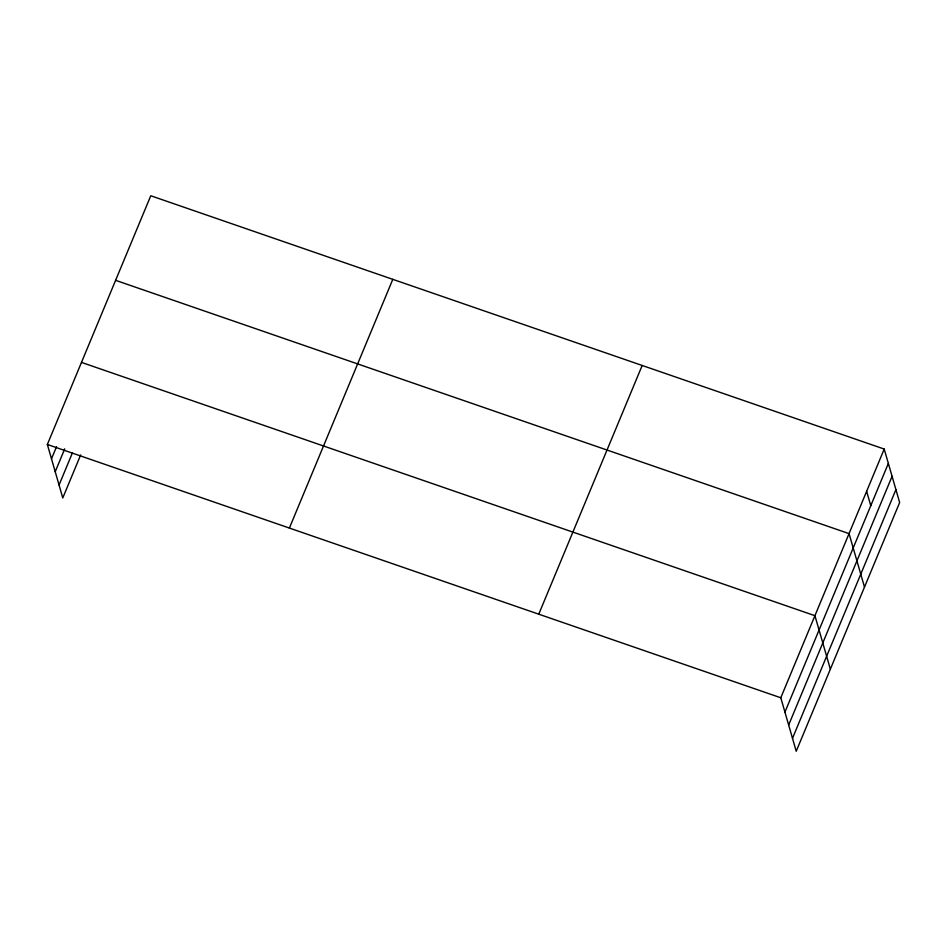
<?xml version="1.0" encoding="UTF-8"?>
<svg xmlns="http://www.w3.org/2000/svg" width="947" height="947" viewBox="0 0 947 947"><rect width="100%" height="100%" fill="white"/><g stroke="black" fill="none" stroke-linecap="round" stroke-linejoin="round"><path stroke-width="1.42" d="M80.684 454.891L62.786 497.944L47.35 444.474L150.774 195.757L884.214 449.056L899.65 502.526L796.226 751.243L780.79 697.773L884.214 449.056M51.493 458.822L56.524 446.712M55.222 471.736L64.727 448.854M59.057 485.03L72.481 452.737M289.391 528.059L392.804 279.341M538.76 614.177L642.184 365.471M784.933 712.12L888.357 463.414M788.662 725.035L892.086 476.317M792.497 738.329L895.921 489.623M115.605 280.324L849.057 533.623L864.493 587.093M81.478 362.393L814.929 615.692L830.353 669.162M47.35 444.474L780.79 697.773M866.635 491.339L870.778 505.686"/></g></svg>
